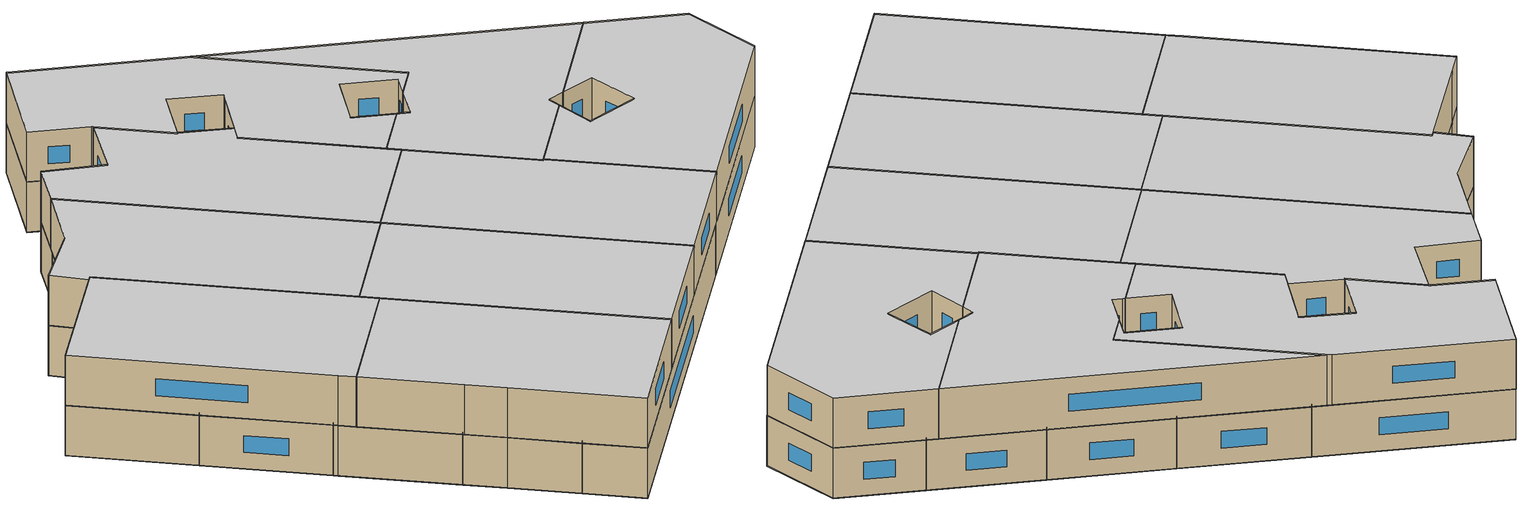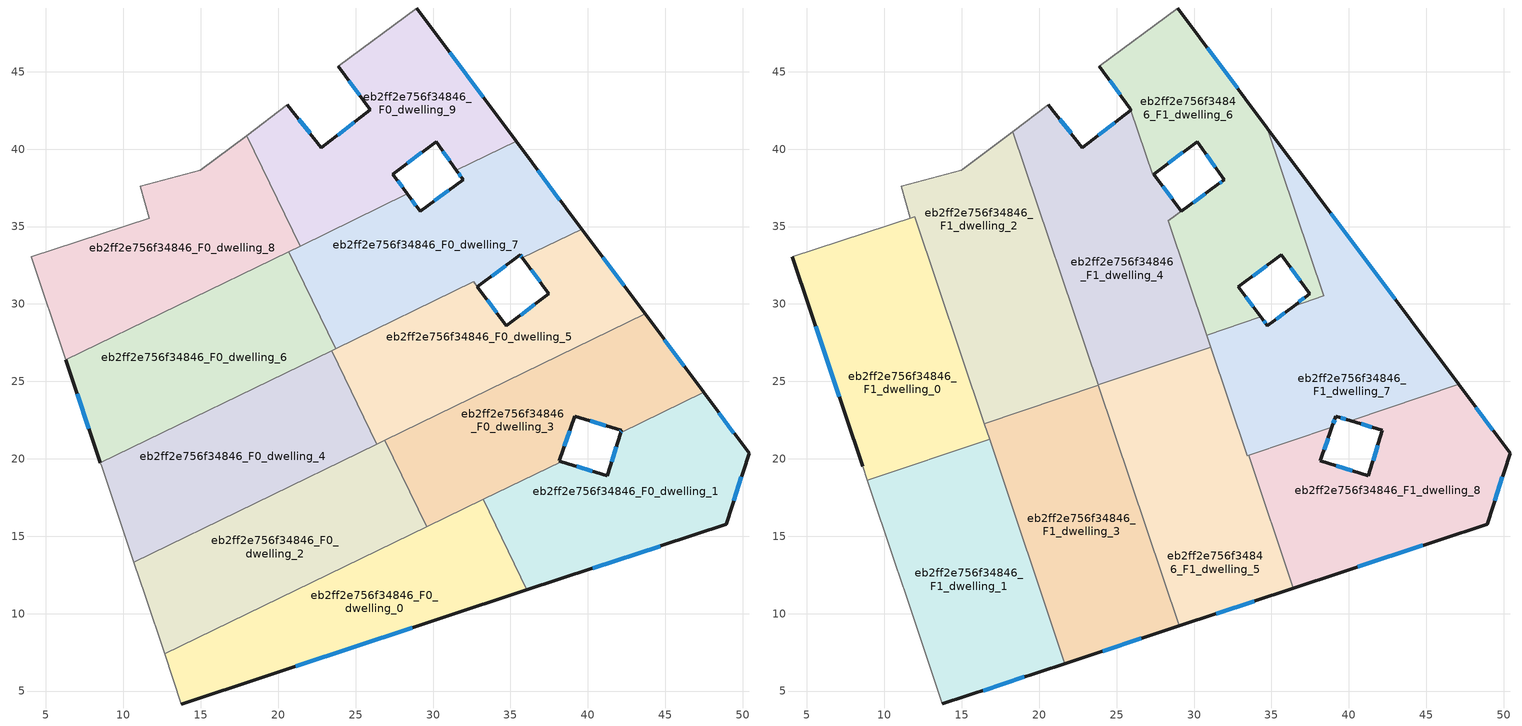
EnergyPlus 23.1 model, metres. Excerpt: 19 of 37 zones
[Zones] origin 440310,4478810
eb2ff2e756f34846_F0_dwelling_0
 floor ground (EU_floor_Construction): 36.07,11.53 33.23,17.38 12.67,7.4 13.75,4.17 z0
 wall outside (EU_wall_Construction): 36.07,11.53 13.75,4.17 z0:3
 wall to eb2ff2e756f34846_F0_dwelling_1 (EU_wall_Construction): 33.23,17.38 36.07,11.53 z0:3
 wall adiabatic (EU_wall_Construction): 13.75,4.17 12.67,7.4 z0:3
 wall to eb2ff2e756f34846_F0_dwelling_2 (EU_wall_Construction): 12.67,7.4 29.6,15.62 z0:3
 wall to eb2ff2e756f34846_F0_dwelling_3 (EU_wall_Construction): 29.6,15.62 33.23,17.38 z0:3
 window (EU_Window_Construction): 28.67,9.09 21.14,6.61 z0.99:2.01
eb2ff2e756f34846_F0_dwelling_1
 floor ground (EU_floor_Construction): 48.93,15.77 50.41,20.36 47.47,24.29 42.12,21.69 41.26,18.9 38.28,19.83 33.23,17.38 36.07,11.53 z0
 wall outside (EU_wall_Construction): 38.28,19.83 41.26,18.9 42.12,21.69 / 47.47,24.29 50.41,20.36 48.93,15.77 36.07,11.53 z0:3
 wall to eb2ff2e756f34846_F0_dwelling_3 (EU_wall_Construction): 42.12,21.69 47.47,24.29 / 33.23,17.38 38.28,19.83 z0:3
 window (EU_Window_Construction): 39.26,19.52 40.27,19.21 / 41.55,19.83 41.84,20.77 / 48.44,22.99 49.43,21.66 / 49.92,18.84 49.42,17.29 / 44.66,14.37 40.33,12.94 z0.99:2.01
eb2ff2e756f34846_F0_dwelling_2
 floor ground (EU_floor_Construction): 29.6,15.62 26.89,21.2 10.67,13.33 11.42,11.14 12.67,7.4 z0
 wall to eb2ff2e756f34846_F0_dwelling_3 (EU_wall_Construction): 26.89,21.2 29.6,15.62 z0:3
 wall adiabatic (EU_wall_Construction): 12.67,7.4 11.42,11.14 10.67,13.33 z0:3
 wall to eb2ff2e756f34846_F0_dwelling_4 (EU_wall_Construction): 10.67,13.33 26.37,20.95 z0:3
 wall to eb2ff2e756f34846_F0_dwelling_5 (EU_wall_Construction): 26.37,20.95 26.89,21.2 z0:3
 ceiling adiabatic (EU_roof_Construction): 21.82,18.74 18.23,17 20.22,11.07 22.44,12.14 12.67,7.4 11.42,11.14 10.67,13.33 z3
eb2ff2e756f34846_F0_dwelling_3
 floor ground (EU_floor_Construction): 42.12,21.69 47.47,24.29 43.69,29.35 26.89,21.2 29.6,15.62 38.28,19.83 38.14,19.87 39.16,22.76 42.17,21.83 z0
 wall outside (EU_wall_Construction): 43.69,29.35 47.47,24.29 / 42.12,21.69 42.17,21.83 39.16,22.76 38.14,19.87 38.28,19.83 z0:3
 wall to eb2ff2e756f34846_F0_dwelling_5 (EU_wall_Construction): 26.89,21.2 43.69,29.35 z0:3
 window (EU_Window_Construction): 38.82,21.8 38.48,20.83 / 44.94,27.67 46.22,25.97 / 42.14,21.74 42.15,21.79 / 41.17,22.14 40.15,22.45 z0.99:2.01
eb2ff2e756f34846_F0_dwelling_4
 floor ground (EU_floor_Construction): 26.37,20.95 23.44,26.99 8.51,19.75 8.59,19.51 10.67,13.33 z0
 wall to eb2ff2e756f34846_F0_dwelling_5 (EU_wall_Construction): 23.44,26.99 26.37,20.95 z0:3
 wall adiabatic (EU_wall_Construction): 10.67,13.33 8.59,19.51 8.51,19.75 z0:3
 wall to eb2ff2e756f34846_F0_dwelling_6 (EU_wall_Construction): 8.51,19.75 23.44,26.99 z0:3
eb2ff2e756f34846_F0_dwelling_5
 floor ground (EU_floor_Construction): 43.69,29.35 39.6,34.83 35.76,32.97 37.48,30.66 34.74,28.6 32.86,31.11 32.61,31.44 23.44,26.99 26.37,20.95 z0
 wall outside (EU_wall_Construction): 32.86,31.11 34.74,28.6 37.48,30.66 35.76,32.97 / 39.6,34.83 43.69,29.35 z0:3
 wall to eb2ff2e756f34846_F0_dwelling_7 (EU_wall_Construction): 35.76,32.97 39.6,34.83 / 23.71,27.12 32.61,31.44 32.86,31.11 z0:3
 wall to eb2ff2e756f34846_F0_dwelling_6 (EU_wall_Construction): 23.44,26.99 23.71,27.12 z0:3
 window (EU_Window_Construction): 33.49,30.27 34.12,29.43 / 35.65,29.28 36.57,29.98 / 36.91,31.43 36.33,32.21 / 40.95,33.02 42.33,31.17 z0.99:2.01
eb2ff2e756f34846_F0_dwelling_6
 floor ground (EU_floor_Construction): 23.71,27.12 20.67,33.38 6.29,26.4 8.51,19.75 z0
 wall outside (EU_wall_Construction): 8.51,19.75 6.29,26.4 z0:3
 wall to eb2ff2e756f34846_F0_dwelling_7 (EU_wall_Construction): 20.67,33.38 23.71,27.12 z0:3
 wall to eb2ff2e756f34846_F0_dwelling_8 (EU_wall_Construction): 6.29,26.4 20.67,33.38 z0:3
 window (EU_Window_Construction): 7.77,21.95 7.02,24.2 z0.99:2.01
eb2ff2e756f34846_F0_dwelling_7
 floor ground (EU_floor_Construction): 35.76,32.97 39.6,34.83 35.36,40.51 31.51,38.64 31.95,38.01 29.16,35.99 28.34,37.1 20.67,33.38 23.71,27.12 32.61,31.44 32.86,31.11 35.62,33.16 z0
 wall outside (EU_wall_Construction): 28.34,37.1 29.16,35.99 31.95,38.01 31.51,38.64 / 35.36,40.51 39.6,34.83 / 35.76,32.97 35.62,33.16 32.86,31.11 z0:3
 wall to eb2ff2e756f34846_F0_dwelling_9 (EU_wall_Construction): 31.51,38.64 35.36,40.51 / 21.42,33.74 28.34,37.1 z0:3
 wall to eb2ff2e756f34846_F0_dwelling_8 (EU_wall_Construction): 20.67,33.38 21.42,33.74 z0:3
 window (EU_Window_Construction): 28.62,36.73 28.89,36.36 / 30.09,36.66 31.03,37.34 / 31.8,38.22 31.65,38.43 / 36.77,38.63 38.19,36.71 / 35.71,33.03 35.66,33.1 / 34.7,32.48 33.78,31.79 z0.99:2.01
eb2ff2e756f34846_F0_dwelling_8
 floor ground (EU_floor_Construction): 21.42,33.74 17.96,40.88 14.97,38.62 11.1,37.6 11.66,35.54 5.54,33.55 4.07,33.06 6.29,26.4 z0
 wall adiabatic (EU_wall_Construction): 6.29,26.4 4.07,33.06 5.54,33.55 11.66,35.54 11.1,37.6 14.97,38.62 17.96,40.88 z0:3
 wall to eb2ff2e756f34846_F0_dwelling_9 (EU_wall_Construction): 17.96,40.88 21.42,33.74 z0:3
eb2ff2e756f34846_F0_dwelling_9
 floor ground (EU_floor_Construction): 31.51,38.64 35.36,40.51 28.94,49.11 23.89,45.35 25.95,42.54 22.78,40.09 20.59,42.86 17.96,40.88 21.42,33.74 28.34,37.1 27.4,38.39 30.2,40.48 z0
 wall outside (EU_wall_Construction): 28.94,49.11 35.36,40.51 / 31.51,38.64 30.2,40.48 27.4,38.39 28.34,37.1 / 20.59,42.86 22.78,40.09 25.95,42.54 23.89,45.35 z0:3
 wall adiabatic (EU_wall_Construction): 23.89,45.35 28.94,49.11 / 17.96,40.88 20.59,42.86 z0:3
 window (EU_Window_Construction): 25.27,43.47 24.57,44.42 / 31.07,46.26 33.23,43.36 / 31.07,39.25 30.63,39.87 / 29.27,39.79 28.33,39.08 / 27.71,37.96 28.03,37.53 / 21.32,41.95 22.06,41.01 / 23.83,40.91 24.9,41.73 z0.99:2.01
eb2ff2e756f34846_F1_dwelling_0
 floor to eb2ff2e756f34846_F0_dwelling_6 (EU_floor_Construction): 16.07,23.42 13.83,30.06 6.29,26.4 8.51,19.75 z3
 floor to eb2ff2e756f34846_F0_dwelling_4 (EU_floor_Construction): 16.79,21.26 16.07,23.42 8.51,19.75 8.59,19.52 8.89,18.61 z3
 floor to eb2ff2e756f34846_F0_dwelling_8 (EU_floor_Construction): 13.83,30.06 11.96,35.64 11.66,35.54 5.54,33.55 4.07,33.06 6.29,26.4 z3
 wall outside (EU_wall_Construction): 8.59,19.52 4.07,33.06 z3:6
 wall to eb2ff2e756f34846_F1_dwelling_1 (EU_wall_Construction): 16.79,21.26 8.89,18.61 z3:6
 wall adiabatic (EU_wall_Construction): 8.89,18.61 8.59,19.52 / 4.07,33.06 5.54,33.55 11.96,35.64 z3:6
 wall to eb2ff2e756f34846_F1_dwelling_2 (EU_wall_Construction): 11.96,35.64 16.45,22.27 z3:6
 wall to eb2ff2e756f34846_F1_dwelling_3 (EU_wall_Construction): 16.45,22.27 16.79,21.26 z3:6
 window (EU_Window_Construction): 7.09,24.01 5.56,28.57 z3.99:5.01
 ceiling to eb2ff2e756f34846_F2_dwelling_0 (EU_floor_Construction): 11.96,35.64 16.79,21.26 8.89,18.61 8.59,19.52 4.07,33.06 5.54,33.55 z6
eb2ff2e756f34846_F1_dwelling_1
 floor adiabatic (EU_floor_Construction): 20.22,11.07 18.23,17 10.67,13.33 10.71,13.24 11.42,11.14 12.67,7.4 z3
 floor to eb2ff2e756f34846_F0_dwelling_0 (EU_floor_Construction): 21.66,6.78 20.22,11.07 12.67,7.4 13.75,4.17 z3
 floor to eb2ff2e756f34846_F0_dwelling_4 (EU_floor_Construction): 18.23,17 16.79,21.26 8.89,18.61 10.67,13.33 z3
 wall outside (EU_wall_Construction): 21.66,6.78 13.75,4.17 z3:6
 wall adiabatic (EU_wall_Construction): 13.75,4.17 11.42,11.14 10.71,13.24 8.89,18.61 z3:6
 wall to eb2ff2e756f34846_F1_dwelling_3 (EU_wall_Construction): 16.79,21.26 21.66,6.78 z3:6
 window (EU_Window_Construction): 19.04,5.91 16.37,5.03 z3.99:5.01
 ceiling to eb2ff2e756f34846_F2_dwelling_1 (EU_floor_Construction): 16.79,21.26 21.66,6.78 13.75,4.17 11.42,11.14 10.71,13.24 8.89,18.61 z6
eb2ff2e756f34846_F1_dwelling_2
 floor to eb2ff2e756f34846_F0_dwelling_8 (EU_floor_Construction): 20.87,33.48 19.36,37.99 17.96,40.88 14.97,38.62 11.1,37.6 11.66,35.54 11.96,35.64 13.83,30.06 z3
 floor to eb2ff2e756f34846_F0_dwelling_6 (EU_floor_Construction): 23.11,26.83 21.43,31.81 20.67,33.38 13.83,30.06 16.07,23.42 z3
 floor to eb2ff2e756f34846_F0_dwelling_7 (EU_floor_Construction): 21.43,31.81 20.87,33.48 20.67,33.38 z3
 floor to eb2ff2e756f34846_F0_dwelling_4 (EU_floor_Construction): 23.81,24.75 23.11,26.83 16.07,23.42 16.45,22.27 z3
 floor to eb2ff2e756f34846_F0_dwelling_9 (EU_floor_Construction): 19.36,37.99 18.3,41.13 17.96,40.88 z3
 wall adiabatic (EU_wall_Construction): 11.96,35.64 11.66,35.54 11.1,37.6 14.97,38.62 15.06,38.69 18.3,41.13 z3:6
 wall to eb2ff2e756f34846_F1_dwelling_3 (EU_wall_Construction): 23.81,24.75 16.45,22.27 z3:6
 wall to eb2ff2e756f34846_F1_dwelling_4 (EU_wall_Construction): 18.3,41.13 23.8,24.78 z3:6
 wall to eb2ff2e756f34846_F1_dwelling_5 (EU_wall_Construction): 23.8,24.78 23.81,24.75 z3:6
 ceiling to eb2ff2e756f34846_F2_dwelling_2 (EU_floor_Construction): 18.3,41.13 23.81,24.75 16.45,22.27 11.96,35.64 11.66,35.54 11.1,37.6 14.97,38.62 15.06,38.69 z6
eb2ff2e756f34846_F1_dwelling_3
 floor to eb2ff2e756f34846_F0_dwelling_4 (EU_floor_Construction): 25.27,20.41 23.81,24.75 16.45,22.27 18.23,17 z3
 floor to eb2ff2e756f34846_F0_dwelling_2 (EU_floor_Construction): 27.26,14.48 25.27,20.41 18.23,17 20.22,11.07 z3
 floor to eb2ff2e756f34846_F0_dwelling_0 (EU_floor_Construction): 29.03,9.21 27.26,14.48 20.22,11.07 21.66,6.78 z3
 wall outside (EU_wall_Construction): 29.03,9.21 21.66,6.78 z3:6
 wall to eb2ff2e756f34846_F1_dwelling_5 (EU_wall_Construction): 23.81,24.75 29.03,9.21 z3:6
 window (EU_Window_Construction): 26.59,8.4 24.1,7.58 z3.99:5.01
 ceiling to eb2ff2e756f34846_F2_dwelling_3 (EU_floor_Construction): 23.81,24.75 29.03,9.21 21.66,6.78 16.45,22.27 z6
eb2ff2e756f34846_F1_dwelling_4
 floor to eb2ff2e756f34846_F0_dwelling_7 (EU_floor_Construction): 30.07,30.21 28.33,35.38 31.18,37.45 29.16,35.99 28.34,37.1 20.87,33.48 21.43,31.81 23.71,27.12 z3
 floor to eb2ff2e756f34846_F0_dwelling_5 (EU_floor_Construction): 31.07,27.22 30.07,30.21 23.44,26.99 24.42,24.98 z3
 floor to eb2ff2e756f34846_F0_dwelling_9 (EU_floor_Construction): 28.34,37.1 27.4,38.39 27.33,38.34 25.93,42.53 22.78,40.09 20.59,42.86 18.3,41.13 19.36,37.99 21.42,33.74 z3
 floor to eb2ff2e756f34846_F0_dwelling_6 (EU_floor_Construction): 23.71,27.12 21.43,31.81 23.11,26.83 z3
 floor to eb2ff2e756f34846_F0_dwelling_8 (EU_floor_Construction): 21.42,33.74 19.36,37.99 20.87,33.48 z3
 floor to eb2ff2e756f34846_F0_dwelling_4 (EU_floor_Construction): 24.42,24.98 23.44,26.99 23.11,26.83 23.8,24.78 z3
 wall outside (EU_wall_Construction): 20.59,42.87 22.78,40.09 25.92,42.53 / 27.4,38.39 29.16,35.99 31.5,37.68 z3:6
 wall adiabatic (EU_wall_Construction): 18.3,41.13 20.59,42.87 z3:6
 wall to eb2ff2e756f34846_F1_dwelling_6 (EU_wall_Construction): 27.33,38.34 27.4,38.39 / 25.92,42.53 27.33,38.35 / 31.5,37.68 28.33,35.38 30.81,27.98 z3:6; 27.33,38.35,5.99 27.33,38.35,3 27.33,38.34,3
 wall to eb2ff2e756f34846_F1_dwelling_5 (EU_wall_Construction): 31.07,27.22 23.8,24.78 z3:6
 wall to eb2ff2e756f34846_F1_dwelling_7 (EU_wall_Construction): 30.81,27.98 31.07,27.22 z3:6
 window (EU_Window_Construction): 21.32,41.95 22.06,41.01 / 23.83,40.9 24.88,41.72 / 27.98,37.6 28.58,36.79 / 29.94,36.55 30.72,37.12 z3.99:5.01
 ceiling to eb2ff2e756f34846_F2_dwelling_4 (EU_floor_Construction): 31.5,37.68 28.33,35.38 31.07,27.22 23.8,24.78 18.3,41.13 20.59,42.87 22.78,40.09 25.92,42.53 27.33,38.34 27.4,38.39 29.16,35.99 z6
eb2ff2e756f34846_F1_dwelling_5
 floor to eb2ff2e756f34846_F0_dwelling_0 (EU_floor_Construction): 36.06,11.53 33.23,17.38 27.26,14.48 29.03,9.21 z3
 floor to eb2ff2e756f34846_F0_dwelling_1 (EU_floor_Construction): 36.41,11.64 34.31,17.9 33.23,17.38 36.06,11.53 36.32,11.61 z3
 floor to eb2ff2e756f34846_F0_dwelling_3 (EU_floor_Construction): 34.31,17.9 33.52,20.24 33.43,20.21 32.22,23.79 26.89,21.2 29.6,15.62 z3
 floor to eb2ff2e756f34846_F0_dwelling_5 (EU_floor_Construction): 32.22,23.79 31.07,27.22 24.42,24.98 26.37,20.95 z3
 floor to eb2ff2e756f34846_F0_dwelling_2 (EU_floor_Construction): 29.6,15.62 26.89,21.2 25.27,20.41 27.26,14.48 z3
 floor to eb2ff2e756f34846_F0_dwelling_4 (EU_floor_Construction): 26.37,20.95 24.42,24.98 23.8,24.78 25.27,20.41 z3
 wall outside (EU_wall_Construction): 36.41,11.64 36.32,11.61 29.03,9.21 z3:6
 wall to eb2ff2e756f34846_F1_dwelling_8 (EU_wall_Construction): 33.52,20.24 36.41,11.64 z3:6
 wall to eb2ff2e756f34846_F1_dwelling_7 (EU_wall_Construction): 31.07,27.22 33.43,20.21 33.52,20.24 z3:6
 window (EU_Window_Construction): 33.9,10.82 31.45,10.01 z3.99:5.01
 ceiling to eb2ff2e756f34846_F2_dwelling_5 (EU_floor_Construction): 31.07,27.22 33.43,20.21 33.52,20.24 36.41,11.64 36.32,11.61 29.03,9.21 23.8,24.78 z6
eb2ff2e756f34846_F1_dwelling_6
 floor to eb2ff2e756f34846_F0_dwelling_9 (EU_floor_Construction): 35.06,40.36 34.73,41.36 28.94,49.11 23.89,45.35 25.89,42.62 25.95,42.54 25.93,42.53 27.33,38.34 27.4,38.39 30.2,40.48 31.51,38.64 z3
 floor to eb2ff2e756f34846_F0_dwelling_7 (EU_floor_Construction): 35.76,32.97 37.3,33.72 35.06,40.36 31.51,38.64 31.95,38.01 28.33,35.38 30.07,30.21 32.61,31.44 32.86,31.11 35.62,33.17 z3
 floor to eb2ff2e756f34846_F0_dwelling_5 (EU_floor_Construction): 38.37,30.52 37.3,33.72 35.76,32.97 37.48,30.66 36.43,29.87 z3; 34.32,29.16 32.61,31.44 30.07,30.21 30.81,27.98 z3
 wall outside (EU_wall_Construction): 25.92,42.53 25.95,42.54 25.89,42.62 23.89,45.35 / 28.94,49.12 34.72,41.36 / 36.43,29.87 37.48,30.66 35.62,33.17 32.86,31.11 34.32,29.16 / 31.5,37.68 31.95,38.01 30.2,40.48 27.4,38.39 z3:6
 wall adiabatic (EU_wall_Construction): 23.89,45.35 28.94,49.12 z3:6
 wall to eb2ff2e756f34846_F1_dwelling_7 (EU_wall_Construction): 34.72,41.36 38.37,30.52 36.43,29.87 / 34.32,29.16 30.81,27.98 z3:6
 window (EU_Window_Construction): 25.23,43.53 24.55,44.44 / 30.85,46.54 32.81,43.93 / 36.78,30.13 37.13,30.4 / 36.86,31.49 36.23,32.34 / 34.7,32.48 33.78,31.79 / 33.35,30.46 33.84,29.81 / 31.37,38.83 30.78,39.66 / 29.27,39.79 28.33,39.08 / 31.65,37.79 31.8,37.9 z3.99:5.01
 ceiling to eb2ff2e756f34846_F2_dwelling_6 (EU_floor_Construction): 34.72,41.36 38.37,30.52 36.43,29.87 37.48,30.66 35.62,33.17 32.86,31.11 34.32,29.16 30.81,27.98 28.33,35.38 31.95,38.01 30.2,40.48 27.4,38.39 27.33,38.35 25.92,42.53 25.95,42.54 25.89,42.62 23.89,45.35 28.94,49.12 z6
eb2ff2e756f34846_F1_dwelling_7
 floor to eb2ff2e756f34846_F0_dwelling_3 (EU_floor_Construction): 47.09,24.8 43.69,29.35 32.22,23.79 33.43,20.21 38.91,22.05 39.16,22.76 40.13,22.46 z3
 floor to eb2ff2e756f34846_F0_dwelling_5 (EU_floor_Construction): 43.69,29.35 39.6,34.83 37.3,33.72 38.37,30.52 36.43,29.87 34.74,28.6 34.32,29.16 30.81,27.98 32.22,23.79 z3
 floor to eb2ff2e756f34846_F0_dwelling_9 (EU_floor_Construction): 35.36,40.51 34.73,41.36 35.06,40.36 z3
 floor to eb2ff2e756f34846_F0_dwelling_7 (EU_floor_Construction): 39.6,34.83 35.36,40.51 35.06,40.36 37.3,33.72 z3
 wall outside (EU_wall_Construction): 34.32,29.16 34.4,29.05 34.74,28.6 36.43,29.87 / 34.72,41.36 47.09,24.8 / 40.13,22.46 39.16,22.76 38.91,22.05 z3:6
 wall to eb2ff2e756f34846_F1_dwelling_8 (EU_wall_Construction): 47.09,24.8 40.13,22.46 / 38.91,22.05 33.52,20.24 z3:6
 window (EU_Window_Construction): 34.51,28.9 34.63,28.75 / 35.3,29.02 35.87,29.45 / 38.82,35.87 42.99,30.29 / 39.8,22.56 39.48,22.66 / 39.07,22.52 38.99,22.28 z3.99:5.01
 ceiling to eb2ff2e756f34846_F2_dwelling_7 (EU_floor_Construction): 34.72,41.36 47.09,24.8 40.13,22.46 39.16,22.76 38.91,22.05 33.43,20.21 30.81,27.98 34.32,29.16 34.4,29.05 34.74,28.6 36.43,29.87 38.37,30.52 z6
eb2ff2e756f34846_F1_dwelling_8
 floor to eb2ff2e756f34846_F0_dwelling_1 (EU_floor_Construction): 48.93,15.78 50.4,20.36 47.47,24.29 42.12,21.69 41.26,18.9 38.28,19.83 34.31,17.9 36.41,11.64 z3
 floor to eb2ff2e756f34846_F0_dwelling_3 (EU_floor_Construction): 47.47,24.29 47.09,24.8 40.13,22.46 42.17,21.83 42.12,21.69 z3; 38.28,19.83 38.14,19.87 38.91,22.05 33.52,20.24 34.31,17.9 z3
 wall outside (EU_wall_Construction): 47.09,24.8 50.41,20.36 48.93,15.78 36.41,11.64 / 38.91,22.05 38.14,19.87 41.26,18.9 42.17,21.83 40.13,22.46 z3:6
 window (EU_Window_Construction): 39.17,19.55 40.23,19.22 / 41.56,19.87 41.87,20.86 / 41.49,22.04 40.8,22.25 / 48.19,23.33 49.31,21.83 / 49.92,18.84 49.42,17.29 / 44.78,14.41 40.56,13.01 / 38.65,21.33 38.39,20.59 z3.99:5.01
 ceiling to eb2ff2e756f34846_F2_dwelling_8 (EU_floor_Construction): 47.09,24.8 50.41,20.36 48.93,15.78 36.41,11.64 33.52,20.24 38.91,22.05 38.14,19.87 41.26,18.9 42.17,21.83 40.13,22.46 z6
[Building]
EU S2 Campaign: North Axis=0; Terrain=City; Solar Distribution=FullExterior
[Site:Location]
Madrid: Latitude=40.5; Longitude=-3.5; Time Zone=1; Elevation=609
[SizingPeriod:WeatherFileDays]
AnnualSizingPeriod: Begin Month=1; Begin Day of Month=1; End Month=12; End Day of Month=31; Day of Week for Start Day=Monday; Use Weather File Daylight Saving Period=No; Use Weather File Rain and Snow Indicators=No
[MATERIAL]
EU_InternalMass_Material: Roughness=MediumRough; Thickness=0.1; Conductivity=1; Density=1800; Specific Heat=900; Thermal Absorptance=0.9; Solar Absorptance=0.7; Visible Absorptance=0.7
[MATERIAL:NOMASS] Roughness=MediumRough; Thermal Absorptance=0.9; Solar Absorptance=0.7; Visible Absorptance=0.7
Name | Thermal Resistance
EU_wall_NoMass | 0.609216
EU_roof_NoMass | 0.513268
EU_floor_NoMass | 0.568163
[WINDOWMATERIAL:SIMPLEGLAZINGSYSTEM]
EU_Window_SimpleGlazing: UFactor=5.50606; Solar Heat Gain Coefficient=0.85; Visible Transmittance=0.85
[CONSTRUCTION]
EU_wall_Construction: EU_wall_NoMass
EU_roof_Construction: EU_roof_NoMass
EU_floor_Construction: EU_floor_NoMass
EU_InternalMass_Construction: EU_InternalMass_Material
EU_Window_Construction: EU_Window_SimpleGlazing
[ZONE] Type=1; Multiplier=1; Ceiling Height=autocalculate; Floor Area=autocalculate; Part of Total Floor Area=Yes
Name | Volume
eb2ff2e756f34846_F0_dwelling_0 | 343.02
eb2ff2e756f34846_F1_dwelling_0 | 379.481
eb2ff2e756f34846_F0_dwelling_1 | 343.04
eb2ff2e756f34846_F1_dwelling_1 | 381.147
eb2ff2e756f34846_F0_dwelling_2 | 342.973
eb2ff2e756f34846_F1_dwelling_2 | 382.759
eb2ff2e756f34846_F0_dwelling_3 | 342.991
eb2ff2e756f34846_F1_dwelling_3 | 381.145
eb2ff2e756f34846_F0_dwelling_4; eb2ff2e756f34846_F0_dwelling_6 | 343.023
eb2ff2e756f34846_F1_dwelling_4 | 383.413
eb2ff2e756f34846_F0_dwelling_5 | 341.673
eb2ff2e756f34846_F1_dwelling_5 | 381.097
eb2ff2e756f34846_F1_dwelling_6 | 378.84
eb2ff2e756f34846_F0_dwelling_7 | 344.37
eb2ff2e756f34846_F1_dwelling_7 | 382.517
eb2ff2e756f34846_F0_dwelling_8 | 342.995
eb2ff2e756f34846_F1_dwelling_8 | 379.788
eb2ff2e756f34846_F0_dwelling_9 | 343.015
[INTERNALMASS] Construction=EU_InternalMass_Construction
Name | Zone or ZoneList | Surface Area
eb2ff2e756f34846_F0_dwelling_0_EU_InternalMass | eb2ff2e756f34846_F0_dwelling_0 | 114.34
eb2ff2e756f34846_F0_dwelling_1_EU_InternalMass | eb2ff2e756f34846_F0_dwelling_1 | 114.347
eb2ff2e756f34846_F0_dwelling_2_EU_InternalMass | eb2ff2e756f34846_F0_dwelling_2 | 114.324
eb2ff2e756f34846_F0_dwelling_3_EU_InternalMass | eb2ff2e756f34846_F0_dwelling_3 | 114.33
eb2ff2e756f34846_F0_dwelling_4_EU_InternalMass | eb2ff2e756f34846_F0_dwelling_4 | 114.341
eb2ff2e756f34846_F0_dwelling_5_EU_InternalMass | eb2ff2e756f34846_F0_dwelling_5 | 113.906
eb2ff2e756f34846_F0_dwelling_6_EU_InternalMass | eb2ff2e756f34846_F0_dwelling_6 | 114.341
eb2ff2e756f34846_F0_dwelling_7_EU_InternalMass | eb2ff2e756f34846_F0_dwelling_7 | 114.79
eb2ff2e756f34846_F0_dwelling_8_EU_InternalMass | eb2ff2e756f34846_F0_dwelling_8 | 114.332
eb2ff2e756f34846_F0_dwelling_9_EU_InternalMass | eb2ff2e756f34846_F0_dwelling_9 | 114.338
eb2ff2e756f34846_F1_dwelling_0_EU_InternalMass | eb2ff2e756f34846_F1_dwelling_0 | 126.501
eb2ff2e756f34846_F1_dwelling_1_EU_InternalMass | eb2ff2e756f34846_F1_dwelling_1 | 127.047
eb2ff2e756f34846_F1_dwelling_2_EU_InternalMass | eb2ff2e756f34846_F1_dwelling_2 | 127.586
eb2ff2e756f34846_F1_dwelling_3_EU_InternalMass | eb2ff2e756f34846_F1_dwelling_3 | 127.047
eb2ff2e756f34846_F1_dwelling_4_EU_InternalMass | eb2ff2e756f34846_F1_dwelling_4 | 127.824
eb2ff2e756f34846_F1_dwelling_5_EU_InternalMass | eb2ff2e756f34846_F1_dwelling_5 | 127.034
eb2ff2e756f34846_F1_dwelling_6_EU_InternalMass | eb2ff2e756f34846_F1_dwelling_6 | 126.277
eb2ff2e756f34846_F1_dwelling_7_EU_InternalMass | eb2ff2e756f34846_F1_dwelling_7 | 127.505
eb2ff2e756f34846_F1_dwelling_8_EU_InternalMass | eb2ff2e756f34846_F1_dwelling_8 | 126.593
[OTHEREQUIPMENT] Fuel Type=Electricity; Design Level Calculation Method=Watts/Area; Power per Zone Floor Area=1; Fraction Latent=0; Fraction Radiant=0; Fraction Lost=0; Carbon Dioxide Generation Rate=0; EndUse Subcategory=EU_Step8_InternalGains
Name | Zone or ZoneList or Space or SpaceList | Schedule
EU_Step8_InternalGain_eb2ff2e756f34846_F0_dwelling_0_f000 | eb2ff2e756f34846_F0_dwelling_0 | EU_Step8_GainSchedule_eb2ff2e756f34846_F0_dwelling_0_f000
EU_Step8_InternalGain_eb2ff2e756f34846_F0_dwelling_1_f000 | eb2ff2e756f34846_F0_dwelling_1 | EU_Step8_GainSchedule_eb2ff2e756f34846_F0_dwelling_1_f000
EU_Step8_InternalGain_eb2ff2e756f34846_F0_dwelling_2_f000 | eb2ff2e756f34846_F0_dwelling_2 | EU_Step8_GainSchedule_eb2ff2e756f34846_F0_dwelling_2_f000
EU_Step8_InternalGain_eb2ff2e756f34846_F0_dwelling_3_f000 | eb2ff2e756f34846_F0_dwelling_3 | EU_Step8_GainSchedule_eb2ff2e756f34846_F0_dwelling_3_f000
EU_Step8_InternalGain_eb2ff2e756f34846_F0_dwelling_4_f000 | eb2ff2e756f34846_F0_dwelling_4 | EU_Step8_GainSchedule_eb2ff2e756f34846_F0_dwelling_4_f000
EU_Step8_InternalGain_eb2ff2e756f34846_F0_dwelling_5_f000 | eb2ff2e756f34846_F0_dwelling_5 | EU_Step8_GainSchedule_eb2ff2e756f34846_F0_dwelling_5_f000
EU_Step8_InternalGain_eb2ff2e756f34846_F0_dwelling_6_f000 | eb2ff2e756f34846_F0_dwelling_6 | EU_Step8_GainSchedule_eb2ff2e756f34846_F0_dwelling_6_f000
EU_Step8_InternalGain_eb2ff2e756f34846_F0_dwelling_7_f000 | eb2ff2e756f34846_F0_dwelling_7 | EU_Step8_GainSchedule_eb2ff2e756f34846_F0_dwelling_7_f000
EU_Step8_InternalGain_eb2ff2e756f34846_F0_dwelling_8_f000 | eb2ff2e756f34846_F0_dwelling_8 | EU_Step8_GainSchedule_eb2ff2e756f34846_F0_dwelling_8_f000
EU_Step8_InternalGain_eb2ff2e756f34846_F0_dwelling_9_f000 | eb2ff2e756f34846_F0_dwelling_9 | EU_Step8_GainSchedule_eb2ff2e756f34846_F0_dwelling_9_f000
EU_Step8_InternalGain_eb2ff2e756f34846_F1_dwelling_0_f000 | eb2ff2e756f34846_F1_dwelling_0 | EU_Step8_GainSchedule_eb2ff2e756f34846_F1_dwelling_0_f000
EU_Step8_InternalGain_eb2ff2e756f34846_F1_dwelling_1_f000 | eb2ff2e756f34846_F1_dwelling_1 | EU_Step8_GainSchedule_eb2ff2e756f34846_F1_dwelling_1_f000
EU_Step8_InternalGain_eb2ff2e756f34846_F1_dwelling_2_f000 | eb2ff2e756f34846_F1_dwelling_2 | EU_Step8_GainSchedule_eb2ff2e756f34846_F1_dwelling_2_f000
EU_Step8_InternalGain_eb2ff2e756f34846_F1_dwelling_3_f000 | eb2ff2e756f34846_F1_dwelling_3 | EU_Step8_GainSchedule_eb2ff2e756f34846_F1_dwelling_3_f000
EU_Step8_InternalGain_eb2ff2e756f34846_F1_dwelling_4_f000 | eb2ff2e756f34846_F1_dwelling_4 | EU_Step8_GainSchedule_eb2ff2e756f34846_F1_dwelling_4_f000
EU_Step8_InternalGain_eb2ff2e756f34846_F1_dwelling_5_f000 | eb2ff2e756f34846_F1_dwelling_5 | EU_Step8_GainSchedule_eb2ff2e756f34846_F1_dwelling_5_f000
EU_Step8_InternalGain_eb2ff2e756f34846_F1_dwelling_6_f000 | eb2ff2e756f34846_F1_dwelling_6 | EU_Step8_GainSchedule_eb2ff2e756f34846_F1_dwelling_6_f000
EU_Step8_InternalGain_eb2ff2e756f34846_F1_dwelling_7_f000 | eb2ff2e756f34846_F1_dwelling_7 | EU_Step8_GainSchedule_eb2ff2e756f34846_F1_dwelling_7_f000
EU_Step8_InternalGain_eb2ff2e756f34846_F1_dwelling_8_f000 | eb2ff2e756f34846_F1_dwelling_8 | EU_Step8_GainSchedule_eb2ff2e756f34846_F1_dwelling_8_f000
[ZONEVENTILATION:DESIGNFLOWRATE] Schedule=EU_AlwaysOn; Design Flow Rate Calculation Method=AirChanges/Hour; Air Changes per Hour=0.752966; Ventilation Type=Natural; Fan Pressure Rise=0; Fan Total Efficiency=1; Constant Term Coefficient=1; Temperature Term Coefficient=0; Velocity Term Coefficient=0; Velocity Squared Term Coefficient=0; Minimum Indoor Temperature=-100; Maximum Indoor Temperature=100; Delta Temperature=-100; Minimum Outdoor Temperature=-100; Maximum Outdoor Temperature=100; Maximum Wind Speed=40
Name | Zone or ZoneList or Space or SpaceList
EU_ConstantAir_eb2ff2e756f34846_F0_dwelling_0 | eb2ff2e756f34846_F0_dwelling_0
EU_ConstantAir_eb2ff2e756f34846_F0_dwelling_1 | eb2ff2e756f34846_F0_dwelling_1
EU_ConstantAir_eb2ff2e756f34846_F0_dwelling_2 | eb2ff2e756f34846_F0_dwelling_2
EU_ConstantAir_eb2ff2e756f34846_F0_dwelling_3 | eb2ff2e756f34846_F0_dwelling_3
EU_ConstantAir_eb2ff2e756f34846_F0_dwelling_4 | eb2ff2e756f34846_F0_dwelling_4
EU_ConstantAir_eb2ff2e756f34846_F0_dwelling_5 | eb2ff2e756f34846_F0_dwelling_5
EU_ConstantAir_eb2ff2e756f34846_F0_dwelling_6 | eb2ff2e756f34846_F0_dwelling_6
EU_ConstantAir_eb2ff2e756f34846_F0_dwelling_7 | eb2ff2e756f34846_F0_dwelling_7
EU_ConstantAir_eb2ff2e756f34846_F0_dwelling_8 | eb2ff2e756f34846_F0_dwelling_8
EU_ConstantAir_eb2ff2e756f34846_F0_dwelling_9 | eb2ff2e756f34846_F0_dwelling_9
EU_ConstantAir_eb2ff2e756f34846_F1_dwelling_0 | eb2ff2e756f34846_F1_dwelling_0
EU_ConstantAir_eb2ff2e756f34846_F1_dwelling_1 | eb2ff2e756f34846_F1_dwelling_1
EU_ConstantAir_eb2ff2e756f34846_F1_dwelling_2 | eb2ff2e756f34846_F1_dwelling_2
EU_ConstantAir_eb2ff2e756f34846_F1_dwelling_3 | eb2ff2e756f34846_F1_dwelling_3
EU_ConstantAir_eb2ff2e756f34846_F1_dwelling_4 | eb2ff2e756f34846_F1_dwelling_4
EU_ConstantAir_eb2ff2e756f34846_F1_dwelling_5 | eb2ff2e756f34846_F1_dwelling_5
EU_ConstantAir_eb2ff2e756f34846_F1_dwelling_6 | eb2ff2e756f34846_F1_dwelling_6
EU_ConstantAir_eb2ff2e756f34846_F1_dwelling_7 | eb2ff2e756f34846_F1_dwelling_7
EU_ConstantAir_eb2ff2e756f34846_F1_dwelling_8 | eb2ff2e756f34846_F1_dwelling_8
[HVACTEMPLATE:THERMOSTAT] Constant Heating Setpoint=20; Constant Cooling Setpoint=50
EU_HeatOnly_eb2ff2e756f34846_F0_dwelling_0; EU_HeatOnly_eb2ff2e756f34846_F0_dwelling_1; EU_HeatOnly_eb2ff2e756f34846_F0_dwelling_2; EU_HeatOnly_eb2ff2e756f34846_F0_dwelling_3; EU_HeatOnly_eb2ff2e756f34846_F0_dwelling_4; EU_HeatOnly_eb2ff2e756f34846_F0_dwelling_5; EU_HeatOnly_eb2ff2e756f34846_F0_dwelling_6; EU_HeatOnly_eb2ff2e756f34846_F0_dwelling_7; EU_HeatOnly_eb2ff2e756f34846_F0_dwelling_8; EU_HeatOnly_eb2ff2e756f34846_F0_dwelling_9; EU_HeatOnly_eb2ff2e756f34846_F1_dwelling_0; EU_HeatOnly_eb2ff2e756f34846_F1_dwelling_1; EU_HeatOnly_eb2ff2e756f34846_F1_dwelling_2; EU_HeatOnly_eb2ff2e756f34846_F1_dwelling_3; EU_HeatOnly_eb2ff2e756f34846_F1_dwelling_4; EU_HeatOnly_eb2ff2e756f34846_F1_dwelling_5; EU_HeatOnly_eb2ff2e756f34846_F1_dwelling_6; EU_HeatOnly_eb2ff2e756f34846_F1_dwelling_7; EU_HeatOnly_eb2ff2e756f34846_F1_dwelling_8; EU_HeatOnly_eb2ff2e756f34846_F2_dwelling_0; EU_HeatOnly_eb2ff2e756f34846_F2_dwelling_1; EU_HeatOnly_eb2ff2e756f34846_F2_dwelling_2; EU_HeatOnly_eb2ff2e756f34846_F2_dwelling_3; EU_HeatOnly_eb2ff2e756f34846_F2_dwelling_4; EU_HeatOnly_eb2ff2e756f34846_F2_dwelling_5; EU_HeatOnly_eb2ff2e756f34846_F2_dwelling_6; EU_HeatOnly_eb2ff2e756f34846_F2_dwelling_7; EU_HeatOnly_eb2ff2e756f34846_F2_dwelling_8; EU_HeatOnly_eb2ff2e756f34846_F3_dwelling_0; EU_HeatOnly_eb2ff2e756f34846_F3_dwelling_1; EU_HeatOnly_eb2ff2e756f34846_F3_dwelling_2; EU_HeatOnly_eb2ff2e756f34846_F3_dwelling_3; EU_HeatOnly_eb2ff2e756f34846_F3_dwelling_4; EU_HeatOnly_eb2ff2e756f34846_F3_dwelling_5; EU_HeatOnly_eb2ff2e756f34846_F3_dwelling_6; EU_HeatOnly_eb2ff2e756f34846_F3_dwelling_7; EU_HeatOnly_eb2ff2e756f34846_F3_dwelling_8
[HVACTEMPLATE:ZONE:IDEALLOADSAIRSYSTEM] System Availability Schedule=EU_AlwaysOn; Maximum Heating Supply Air Temperature=50; Minimum Cooling Supply Air Temperature=13; Maximum Heating Supply Air Humidity Ratio=0.0156; Minimum Cooling Supply Air Humidity Ratio=0.0077; Heating Limit=NoLimit; Cooling Limit=NoLimit; Heating Availability Schedule=EU_AlwaysOn; Cooling Availability Schedule=EU_CoolingOff; Dehumidification Control Type=ConstantSensibleHeatRatio; Cooling Sensible Heat Ratio=0.7; Dehumidification Setpoint=60; Humidification Control Type=None; Humidification Setpoint=30; Outdoor Air Method=None; Outdoor Air Flow Rate per Person=0.00944; Outdoor Air Flow Rate per Zone Floor Area=0; Outdoor Air Flow Rate per Zone=0; Demand Controlled Ventilation Type=None; Outdoor Air Economizer Type=NoEconomizer; Heat Recovery Type=None; Sensible Heat Recovery Effectiveness=0.7; Latent Heat Recovery Effectiveness=0.65
Name | Template Thermostat
eb2ff2e756f34846_F0_dwelling_0 | EU_HeatOnly_eb2ff2e756f34846_F0_dwelling_0
eb2ff2e756f34846_F0_dwelling_1 | EU_HeatOnly_eb2ff2e756f34846_F0_dwelling_1
eb2ff2e756f34846_F0_dwelling_2 | EU_HeatOnly_eb2ff2e756f34846_F0_dwelling_2
eb2ff2e756f34846_F0_dwelling_3 | EU_HeatOnly_eb2ff2e756f34846_F0_dwelling_3
eb2ff2e756f34846_F0_dwelling_4 | EU_HeatOnly_eb2ff2e756f34846_F0_dwelling_4
eb2ff2e756f34846_F0_dwelling_5 | EU_HeatOnly_eb2ff2e756f34846_F0_dwelling_5
eb2ff2e756f34846_F0_dwelling_6 | EU_HeatOnly_eb2ff2e756f34846_F0_dwelling_6
eb2ff2e756f34846_F0_dwelling_7 | EU_HeatOnly_eb2ff2e756f34846_F0_dwelling_7
eb2ff2e756f34846_F0_dwelling_8 | EU_HeatOnly_eb2ff2e756f34846_F0_dwelling_8
eb2ff2e756f34846_F0_dwelling_9 | EU_HeatOnly_eb2ff2e756f34846_F0_dwelling_9
eb2ff2e756f34846_F1_dwelling_0 | EU_HeatOnly_eb2ff2e756f34846_F1_dwelling_0
eb2ff2e756f34846_F1_dwelling_1 | EU_HeatOnly_eb2ff2e756f34846_F1_dwelling_1
eb2ff2e756f34846_F1_dwelling_2 | EU_HeatOnly_eb2ff2e756f34846_F1_dwelling_2
eb2ff2e756f34846_F1_dwelling_3 | EU_HeatOnly_eb2ff2e756f34846_F1_dwelling_3
eb2ff2e756f34846_F1_dwelling_4 | EU_HeatOnly_eb2ff2e756f34846_F1_dwelling_4
eb2ff2e756f34846_F1_dwelling_5 | EU_HeatOnly_eb2ff2e756f34846_F1_dwelling_5
eb2ff2e756f34846_F1_dwelling_6 | EU_HeatOnly_eb2ff2e756f34846_F1_dwelling_6
eb2ff2e756f34846_F1_dwelling_7 | EU_HeatOnly_eb2ff2e756f34846_F1_dwelling_7
eb2ff2e756f34846_F1_dwelling_8 | EU_HeatOnly_eb2ff2e756f34846_F1_dwelling_8
[SIZING:ZONE] Zone Cooling Design Supply Air Temperature Input Method=SupplyAirTemperature; Zone Cooling Design Supply Air Temperature=13; Zone Heating Design Supply Air Temperature Input Method=SupplyAirTemperature; Zone Heating Design Supply Air Temperature=50; Zone Cooling Design Supply Air Humidity Ratio=0.008; Zone Heating Design Supply Air Humidity Ratio=0.008; Cooling Design Air Flow Method=DesignDay; Cooling Design Air Flow Rate=0; Cooling Minimum Air Flow per Zone Floor Area=0.000762; Cooling Minimum Air Flow=0; Cooling Minimum Air Flow Fraction=0.2; Heating Design Air Flow Method=DesignDay; Heating Design Air Flow Rate=0; Heating Maximum Air Flow per Zone Floor Area=0.002032; Heating Maximum Air Flow=0.141576; Heating Maximum Air Flow Fraction=0.3; Account for Dedicated Outdoor Air System=No; Dedicated Outdoor Air System Control Strategy=NeutralSupplyAir; Dedicated Outdoor Air Low Setpoint Temperature for Design=autosize; Dedicated Outdoor Air High Setpoint Temperature for Design=autosize; Zone Load Sizing Method=Sensible Load Only No Latent Load; Zone Latent Cooling Design Supply Air Humidity Ratio Input Method=HumidityRatioDifference; Zone Cooling Design Supply Air Humidity Ratio Difference=0.005; Zone Latent Heating Design Supply Air Humidity Ratio Input Method=HumidityRatioDifference; Zone Humidification Design Supply Air Humidity Ratio Difference=0.005
eb2ff2e756f34846_F0_dwelling_0; eb2ff2e756f34846_F0_dwelling_1; eb2ff2e756f34846_F0_dwelling_2; eb2ff2e756f34846_F0_dwelling_3; eb2ff2e756f34846_F0_dwelling_4; eb2ff2e756f34846_F0_dwelling_5; eb2ff2e756f34846_F0_dwelling_6; eb2ff2e756f34846_F0_dwelling_7; eb2ff2e756f34846_F0_dwelling_8; eb2ff2e756f34846_F0_dwelling_9; eb2ff2e756f34846_F1_dwelling_0; eb2ff2e756f34846_F1_dwelling_1; eb2ff2e756f34846_F1_dwelling_2; eb2ff2e756f34846_F1_dwelling_3; eb2ff2e756f34846_F1_dwelling_4; eb2ff2e756f34846_F1_dwelling_5; eb2ff2e756f34846_F1_dwelling_6; eb2ff2e756f34846_F1_dwelling_7; eb2ff2e756f34846_F1_dwelling_8
[SCHEDULE:CONSTANT]
Name | Hourly Value
EU_AlwaysOn | 1
EU_CoolingOff | 0
[SCHEDULE:FILE] Column Number=1; Rows to Skip at Top=0; Number of Hours of Data=8760; Column Separator=Comma; Interpolate to Timestep=No; Minutes per Item=60; Adjust Schedule for Daylight Savings=Yes
Name | File
EU_Step8_GainSchedule_eb2ff2e756f34846_F0_dwelling_0_f000 | ../../schedules/eb2ff2e756f34846/eb2ff2e756f34846_F0_dwelling_0_f000_gain.csv
EU_Step8_GainSchedule_eb2ff2e756f34846_F0_dwelling_1_f000 | ../../schedules/eb2ff2e756f34846/eb2ff2e756f34846_F0_dwelling_1_f000_gain.csv
EU_Step8_GainSchedule_eb2ff2e756f34846_F0_dwelling_2_f000 | ../../schedules/eb2ff2e756f34846/eb2ff2e756f34846_F0_dwelling_2_f000_gain.csv
EU_Step8_GainSchedule_eb2ff2e756f34846_F0_dwelling_3_f000 | ../../schedules/eb2ff2e756f34846/eb2ff2e756f34846_F0_dwelling_3_f000_gain.csv
EU_Step8_GainSchedule_eb2ff2e756f34846_F0_dwelling_4_f000 | ../../schedules/eb2ff2e756f34846/eb2ff2e756f34846_F0_dwelling_4_f000_gain.csv
EU_Step8_GainSchedule_eb2ff2e756f34846_F0_dwelling_5_f000 | ../../schedules/eb2ff2e756f34846/eb2ff2e756f34846_F0_dwelling_5_f000_gain.csv
EU_Step8_GainSchedule_eb2ff2e756f34846_F0_dwelling_6_f000 | ../../schedules/eb2ff2e756f34846/eb2ff2e756f34846_F0_dwelling_6_f000_gain.csv
EU_Step8_GainSchedule_eb2ff2e756f34846_F0_dwelling_7_f000 | ../../schedules/eb2ff2e756f34846/eb2ff2e756f34846_F0_dwelling_7_f000_gain.csv
EU_Step8_GainSchedule_eb2ff2e756f34846_F0_dwelling_8_f000 | ../../schedules/eb2ff2e756f34846/eb2ff2e756f34846_F0_dwelling_8_f000_gain.csv
EU_Step8_GainSchedule_eb2ff2e756f34846_F0_dwelling_9_f000 | ../../schedules/eb2ff2e756f34846/eb2ff2e756f34846_F0_dwelling_9_f000_gain.csv
EU_Step8_GainSchedule_eb2ff2e756f34846_F1_dwelling_0_f000 | ../../schedules/eb2ff2e756f34846/eb2ff2e756f34846_F1_dwelling_0_f000_gain.csv
EU_Step8_GainSchedule_eb2ff2e756f34846_F1_dwelling_1_f000 | ../../schedules/eb2ff2e756f34846/eb2ff2e756f34846_F1_dwelling_1_f000_gain.csv
EU_Step8_GainSchedule_eb2ff2e756f34846_F1_dwelling_2_f000 | ../../schedules/eb2ff2e756f34846/eb2ff2e756f34846_F1_dwelling_2_f000_gain.csv
EU_Step8_GainSchedule_eb2ff2e756f34846_F1_dwelling_3_f000 | ../../schedules/eb2ff2e756f34846/eb2ff2e756f34846_F1_dwelling_3_f000_gain.csv
EU_Step8_GainSchedule_eb2ff2e756f34846_F1_dwelling_4_f000 | ../../schedules/eb2ff2e756f34846/eb2ff2e756f34846_F1_dwelling_4_f000_gain.csv
EU_Step8_GainSchedule_eb2ff2e756f34846_F1_dwelling_5_f000 | ../../schedules/eb2ff2e756f34846/eb2ff2e756f34846_F1_dwelling_5_f000_gain.csv
EU_Step8_GainSchedule_eb2ff2e756f34846_F1_dwelling_6_f000 | ../../schedules/eb2ff2e756f34846/eb2ff2e756f34846_F1_dwelling_6_f000_gain.csv
EU_Step8_GainSchedule_eb2ff2e756f34846_F1_dwelling_7_f000 | ../../schedules/eb2ff2e756f34846/eb2ff2e756f34846_F1_dwelling_7_f000_gain.csv
EU_Step8_GainSchedule_eb2ff2e756f34846_F1_dwelling_8_f000 | ../../schedules/eb2ff2e756f34846/eb2ff2e756f34846_F1_dwelling_8_f000_gain.csv
